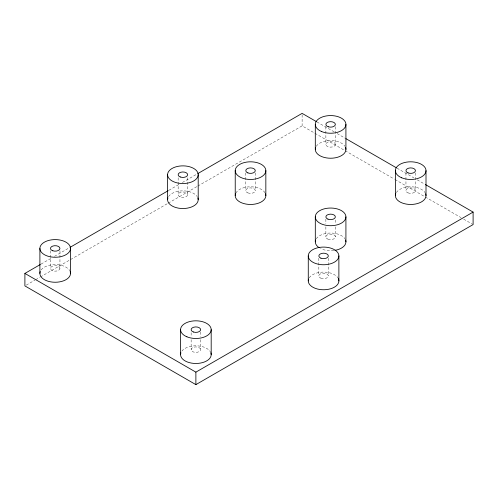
<?xml version="1.0" encoding="UTF-8"?>
<svg xmlns="http://www.w3.org/2000/svg" width="498" height="498" viewBox="0 0 498 498"><rect width="100%" height="100%" fill="white"/><g stroke="black" fill="none" stroke-linecap="round" stroke-linejoin="round"><path stroke-width="0.37" stroke-dasharray="2.49 1.87" d="M41.048 264.096L51.817 257.877M54.506 256.327L69.309 247.78M168.89 190.286L179.66 184.073M182.349 182.517L196.48 174.356M26.245 285.136L34.991 280.088M35.663 279.702L39.703 277.367M40.375 276.981L167.546 203.558M168.218 203.172L197.152 186.464M197.824 186.078L302.118 125.863L314.232 132.86M316.927 121.917L334.426 132.026M337.121 133.576L345.201 138.245M397.031 168.168L413.863 177.886M417.224 179.828L424.632 184.104M314.904 133.252L394.341 179.112M395.014 179.498L424.632 196.598M425.304 196.99L460.986 217.589M463.675 219.139L472.428 224.193M415.438 172.949L415.438 190.634M405.951 172.949L405.951 190.634M335.359 126.716L335.359 144.401A4.743 2.739 0 0 1 328.244 146.773A4.743 2.739 0 0 1 328.244 142.03A4.743 2.739 0 0 1 335.359 144.401M335.359 219.948L335.359 223.795M335.359 226.87L335.359 236.867M328.325 258.232L328.325 275.917M325.873 126.716L325.873 144.401M325.873 219.182L325.873 223.795M325.873 226.87L325.873 236.867M318.838 258.232L318.838 275.917M302.118 114.839L302.118 125.863M255.275 172.949L255.275 190.634M245.788 172.949L245.788 190.634M200.626 331.954L200.626 336.567M200.626 339.648L200.626 349.64A4.743 2.739 0 0 1 193.51 352.018A4.743 2.739 0 0 1 193.51 347.268A4.743 2.739 0 0 1 200.626 349.64M191.139 332.726L191.139 336.567M191.139 339.648L191.139 349.64M187.64 177.78L187.64 194.693A4.743 2.739 0 0 1 180.525 197.065A4.743 2.739 0 0 1 180.525 192.321A4.743 2.739 0 0 1 187.64 194.693M178.153 177.78L178.153 194.693M59.947 250.731L59.947 268.422A4.743 2.739 0 0 1 52.832 270.794A4.743 2.739 0 0 1 52.832 266.05A4.743 2.739 0 0 1 59.947 268.422M50.454 250.731L50.454 268.422M41.153 269.91A15.307 8.833 0 0 1 55.969 264.594A15.307 8.833 0 0 1 69.782 270.738M181.838 351.134A15.307 8.833 0 0 1 196.822 345.824A15.307 8.833 0 0 1 210.567 352.154M309.239 277.828A15.307 8.833 0 0 1 323.582 272.082A15.307 8.833 0 0 1 337.918 277.828M168.561 196.604A15.307 8.833 0 0 1 182.897 190.859A15.307 8.833 0 0 1 197.239 196.604M235.847 193.143A15.307 8.833 0 0 1 250.531 186.8A15.307 8.833 0 0 1 265.216 193.143M396.358 192.545A15.307 8.833 0 0 1 411.068 186.8A15.307 8.833 0 0 1 425.28 192.95M316.274 146.312A15.307 8.833 0 0 1 330.616 140.561A15.307 8.833 0 0 1 344.952 146.312M333.865 250.5A15.307 8.833 0 0 1 320.594 248.546M316.274 238.779A15.307 8.833 0 0 1 330.616 233.033A15.307 8.833 0 0 1 344.952 238.779M320.924 278.189A4.743 2.739 0 0 0 328.313 276.116A4.743 2.739 0 0 0 321.509 273.452A4.743 2.739 0 0 0 320.924 278.189M247.873 192.9A4.743 2.739 0 0 0 255.269 190.827A4.743 2.739 0 0 0 248.458 188.169A4.743 2.739 0 0 0 247.873 192.9M408.036 192.9A4.743 2.739 0 0 0 415.425 190.827A4.743 2.739 0 0 0 408.621 188.169A4.743 2.739 0 0 0 408.036 192.9M327.958 239.14A4.743 2.739 0 0 0 335.347 237.067A4.743 2.739 0 0 0 328.543 234.402A4.743 2.739 0 0 0 327.958 239.14"/><path stroke-width="0.75" d="M425.304 184.49L473.1 212.086L473.1 224.579L195.882 384.63L24.9 285.914L24.9 273.421L40.375 264.482M69.981 247.394L168.218 190.672M197.824 173.584L302.118 113.37L316.255 121.531M24.9 273.421L195.882 372.137L473.1 212.086M345.873 138.631L396.358 167.782M426.002 170.64L426.002 195.633M395.393 170.64L395.393 195.633M345.917 124.407L345.917 149.4M345.917 216.873A15.307 8.833 0 0 1 322.959 224.53A15.307 8.833 0 0 1 322.959 209.222A15.307 8.833 0 0 1 345.917 216.873L345.917 241.866M338.883 255.922A15.307 8.833 0 0 1 315.925 263.579A15.307 8.833 0 0 1 315.925 248.272A15.307 8.833 0 0 1 338.883 255.922L338.883 280.916M315.309 124.407L315.309 149.4M315.309 216.873L315.309 241.866M308.274 255.922L308.274 280.916M265.839 170.64A15.307 8.833 0 0 1 242.881 178.29A15.307 8.833 0 0 1 242.881 162.989A15.307 8.833 0 0 1 265.839 170.64L265.839 195.633M235.23 170.64L235.23 195.633M211.189 329.651L211.189 354.638M198.204 174.705A15.307 8.833 0 0 1 175.246 182.355A15.307 8.833 0 0 1 175.246 167.048A15.307 8.833 0 0 1 198.204 174.705L198.204 199.692M195.882 372.137L195.882 384.63M180.581 329.651L180.581 354.638M167.596 174.705L167.596 199.692M70.504 248.427A15.307 8.833 0 0 1 47.547 256.078A15.307 8.833 0 0 1 47.547 240.777A15.307 8.833 0 0 1 70.504 248.427L70.504 273.421M39.896 248.427L39.896 273.421M70.156 271.541A15.307 8.833 0 0 1 55.203 282.254A15.307 8.833 0 0 1 40.245 271.541M210.841 352.765A15.307 8.833 0 0 1 195.882 363.478A15.307 8.833 0 0 1 180.93 352.765M338.267 278.426A15.307 8.833 0 0 1 324.123 289.749A15.307 8.833 0 0 1 308.623 279.036M197.849 197.818A15.307 8.833 0 0 1 182.897 208.531A15.307 8.833 0 0 1 167.944 197.818M265.49 193.753A15.307 8.833 0 0 1 250.531 204.466A15.307 8.833 0 0 1 235.579 193.753M425.647 193.753A15.307 8.833 0 0 1 410.694 204.466A15.307 8.833 0 0 1 395.742 193.753M345.568 147.52A15.307 8.833 0 0 1 330.616 158.233A15.307 8.833 0 0 1 315.657 147.52M345.568 239.986A15.307 8.833 0 0 1 334.924 250.345M319.05 247.655A15.307 8.833 0 0 1 315.657 239.986M52.832 250.799A4.743 2.739 0 0 0 59.947 248.427A4.743 2.739 0 0 0 52.832 246.056A4.743 2.739 0 0 0 52.832 250.799M186.906 336.804A15.307 8.833 0 0 0 211.108 330.56A15.307 8.833 0 0 0 189.638 321.584A15.307 8.833 0 0 0 186.906 336.804M193.51 332.023A4.743 2.739 0 0 0 200.626 329.651A4.743 2.739 0 0 0 193.51 327.279A4.743 2.739 0 0 0 193.51 332.023M320.924 258.194A4.743 2.739 0 0 0 328.313 256.121A4.743 2.739 0 0 0 321.509 253.463A4.743 2.739 0 0 0 320.924 258.194M180.239 176.971A4.743 2.739 0 0 0 187.628 174.898A4.743 2.739 0 0 0 180.824 172.24A4.743 2.739 0 0 0 180.239 176.971M247.873 172.912A4.743 2.739 0 0 0 255.269 170.839A4.743 2.739 0 0 0 248.458 168.175A4.743 2.739 0 0 0 247.873 172.912M401.718 177.798A15.307 8.833 0 0 0 425.915 171.555A15.307 8.833 0 0 0 404.451 162.572A15.307 8.833 0 0 0 401.718 177.798M408.036 172.912A4.743 2.739 0 0 0 415.425 170.839A4.743 2.739 0 0 0 408.621 168.175A4.743 2.739 0 0 0 408.036 172.912M321.633 131.559A15.307 8.833 0 0 0 345.836 125.322A15.307 8.833 0 0 0 324.372 116.339A15.307 8.833 0 0 0 321.633 131.559M328.244 126.778A4.743 2.739 0 0 0 335.359 124.407A4.743 2.739 0 0 0 328.244 122.035A4.743 2.739 0 0 0 328.244 126.778M327.958 219.145A4.743 2.739 0 0 0 335.347 217.072A4.743 2.739 0 0 0 328.543 214.414A4.743 2.739 0 0 0 327.958 219.145"/></g></svg>
